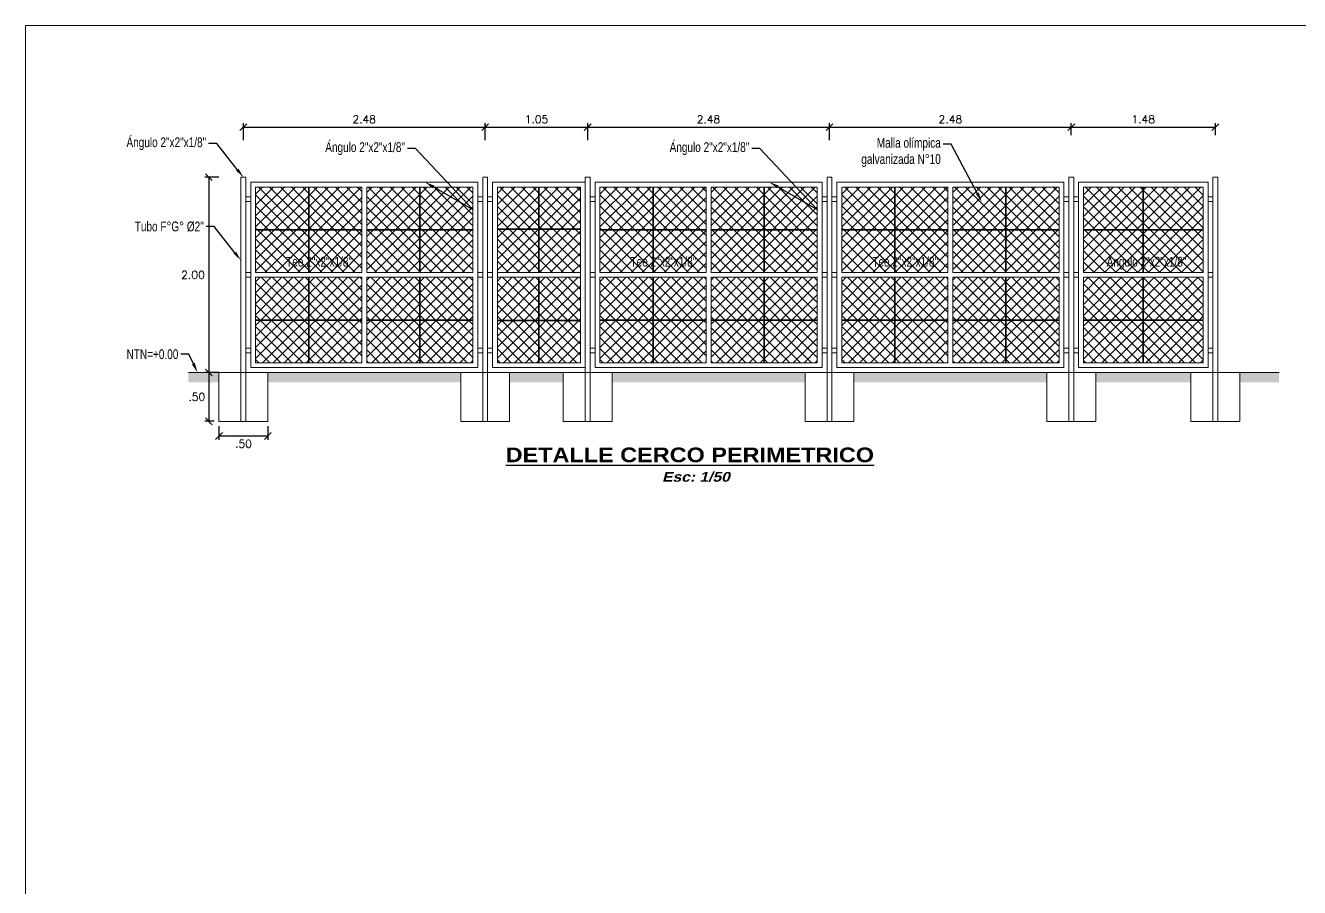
# Model space of a CAD drawing. Header units: metres. Extents: x -90 to 2507, y -28 to 972.
# Drawn here: x 2486.47 to 2499.52, y 963.09 to 971.91 of the extents above; entities that cross this region are included whole.
import ezdxf
from ezdxf import colors
from ezdxf.entities.mleader import LeaderData, LeaderLine
from ezdxf.math import Vec2, Vec3

# ---------------------------------------------------------------- set-up
doc = ezdxf.new("R2010")
doc.units = ezdxf.units.M
doc.linetypes.add('HIDDEN2', pattern=[0.1875, 0.125, -0.0625])
for name, color, linetype, lineweight in [('Acotado', 7, 'Continuous', 13), ('Auxiliares', 51, 'Continuous', 5), ('Cerco Malla', 252, 'Continuous', 15), ('Cotas', 9, 'Continuous', 13), ('MALLA', 253, 'Continuous', 15), ('Muros', 7, 'Continuous', 18), ('Sombreados', 252, 'Continuous', 5), ('Terreno', 34, 'Continuous', 13), ('Textos-Notas', 7, 'Continuous', 18), ('Textos-Titulos', 240, 'Continuous', 25)]:
    doc.layers.add(name, color=color, linetype=linetype, lineweight=lineweight)
doc.styles.add('01COTAS', font='romans.shx')
doc.styles.add('Cota 75', font='arial.ttf')
doc.styles.get("Standard").update_dxf_attribs({"font": 'arial.ttf'})
doc.dimstyles.new('DIM-50', dxfattribs={"dimscale": 0.02, "dimtxt": 4, "dimasz": 3.5, "dimexe": 2, "dimexo": 2.5, "dimgap": 2, "dimtad": 2, "dimtih": 1, "dimtoh": 1, "dimzin": 4, "dimdsep": 46, "dimtxsty": '01COTAS', "dimblk": 'OBLIQUE', "dimcen": 25, "dimclrd": 251, "dimclre": 20, "dimclrt": 7, "dimazin": 0, "dimtfac": 1, "dimtmove": 2, "dimatfit": 3, "dimfxl": 1, "dimtolj": 1, "dimtzin": 0, "dimarcsym": 0})
pattern_1 = [(45, (2536.026696, 984.046484), (-0.0561266, 0.0561266), []), (135, (2536.026696, 984.046484), (-0.0561266, -0.0561266), [])]

# ---------------------------------------------------------------- blocks, each defined once
blk = doc.blocks.new('_Oblique')
at = {"color": 0, "linetype": 'ByBlock', "lineweight": -2}
blk.add_line((-0.5, -0.5), (0.5, 0.5), dxfattribs=at)
blk = doc.blocks.new('*D109')
at = {"layer": 'Cotas', "color": 20, "lineweight": -2, "transparency": 16777216}
for p, q in [((2488.454, 970.36), (2488.31, 970.36)), ((2488.454, 968.361), (2488.31, 968.361))]:
    blk.add_line(p, q, dxfattribs=at)
at = {"layer": 'Cotas', "color": 251, "lineweight": -2, "transparency": 16777216}
blk.add_line((2488.35, 970.36), (2488.35, 968.361), dxfattribs=at)
at = {"layer": 'Defpoints', "color": 0, "transparency": 16777216}
for p in [(2488.504, 970.36), (2488.35, 968.361), (2488.504, 968.361)]:
    blk.add_point(p, dxfattribs=at)
at = {"layer": 'Cotas', "color": 251, "lineweight": -2, "transparency": 16777216, "xscale": 0.07, "yscale": 0.07, "zscale": 0.07}
for p, rotation in [((2488.35, 970.36), 90), ((2488.35, 968.361), 270)]:
    blk.add_blockref('_Oblique', p, dxfattribs=dict(at, rotation=rotation))
at = {"layer": 'Cotas', "color": 7, "transparency": 16777216, "insert": (2488.188, 969.36), "char_height": 0.08, "attachment_point": 5, "style": '01COTAS'}
blk.add_mtext('\\A1;2.00', dxfattribs=at)
blk = doc.blocks.new('*D125')
at = {"layer": 'Cotas', "color": 20, "lineweight": -2, "transparency": 16777216}
for p, q in [((2488.404, 968.361), (2488.31, 968.361)), ((2488.404, 967.861), (2488.31, 967.861))]:
    blk.add_line(p, q, dxfattribs=at)
at = {"layer": 'Cotas', "color": 251, "lineweight": -2, "transparency": 16777216}
blk.add_line((2488.35, 968.361), (2488.35, 967.861), dxfattribs=at)
at = {"layer": 'Defpoints', "color": 0, "transparency": 16777216}
for p in [(2488.454, 968.361), (2488.35, 967.861), (2488.454, 967.861)]:
    blk.add_point(p, dxfattribs=at)
at = {"layer": 'Cotas', "color": 251, "lineweight": -2, "transparency": 16777216, "xscale": 0.07, "yscale": 0.07, "zscale": 0.07}
for p, rotation in [((2488.35, 968.361), 90), ((2488.35, 967.861), 270)]:
    blk.add_blockref('_Oblique', p, dxfattribs=dict(at, rotation=rotation))
at = {"layer": 'Cotas', "color": 7, "transparency": 16777216, "insert": (2488.228, 968.111), "char_height": 0.08, "attachment_point": 5, "style": '01COTAS'}
blk.add_mtext('\\A1;.50', dxfattribs=at)
blk = doc.blocks.new('*D126')
at = {"layer": 'Cotas', "color": 20, "lineweight": -2, "transparency": 16777216}
for p, q in [((2488.454, 967.811), (2488.454, 967.671)), ((2488.954, 967.811), (2488.954, 967.671))]:
    blk.add_line(p, q, dxfattribs=at)
at = {"layer": 'Cotas', "color": 251, "lineweight": -2, "transparency": 16777216}
blk.add_line((2488.454, 967.711), (2488.954, 967.711), dxfattribs=at)
at = {"layer": 'Defpoints', "color": 0, "transparency": 16777216}
for p in [(2488.454, 967.861), (2488.954, 967.861), (2488.954, 967.711)]:
    blk.add_point(p, dxfattribs=at)
at = {"layer": 'Cotas', "color": 251, "lineweight": -2, "transparency": 16777216, "xscale": 0.07, "yscale": 0.07, "zscale": 0.07, "rotation": 180}
blk.add_blockref('_Oblique', (2488.454, 967.711), dxfattribs=at)
at = {"layer": 'Cotas', "color": 251, "lineweight": -2, "transparency": 16777216, "xscale": 0.07, "yscale": 0.07, "zscale": 0.07}
blk.add_blockref('_Oblique', (2488.954, 967.711), dxfattribs=at)
at = {"layer": 'Cotas', "color": 7, "transparency": 16777216, "insert": (2488.704, 967.631), "char_height": 0.08, "attachment_point": 5, "style": '01COTAS'}
blk.add_mtext('\\A1;.50', dxfattribs=at)
blk = doc.blocks.new('*D110')
at = {"layer": 'Cotas', "color": 20, "lineweight": -2, "transparency": 16777216}
for p, q in [((2488.704, 970.74), (2488.704, 970.913)), ((2491.179, 970.74), (2491.179, 970.913))]:
    blk.add_line(p, q, dxfattribs=at)
at = {"layer": 'Cotas', "color": 251, "lineweight": -2, "transparency": 16777216}
blk.add_line((2488.704, 970.873), (2491.179, 970.873), dxfattribs=at)
at = {"layer": 'Defpoints', "color": 0, "transparency": 16777216}
for p in [(2491.179, 970.873), (2488.704, 970.69), (2491.179, 970.69)]:
    blk.add_point(p, dxfattribs=at)
at = {"layer": 'Cotas', "color": 251, "lineweight": -2, "transparency": 16777216, "xscale": 0.07, "yscale": 0.07, "zscale": 0.07, "rotation": 180}
blk.add_blockref('_Oblique', (2488.704, 970.873), dxfattribs=at)
at = {"layer": 'Cotas', "color": 251, "lineweight": -2, "transparency": 16777216, "xscale": 0.07, "yscale": 0.07, "zscale": 0.07}
blk.add_blockref('_Oblique', (2491.179, 970.873), dxfattribs=at)
at = {"layer": 'Cotas', "color": 7, "transparency": 16777216, "insert": (2489.941, 970.953), "char_height": 0.08, "attachment_point": 5, "style": '01COTAS'}
blk.add_mtext('\\A1;2.48', dxfattribs=at)
blk = doc.blocks.new('*D111')
at = {"layer": 'Cotas', "color": 20, "lineweight": -2, "transparency": 16777216}
for p, q in [((2491.179, 970.74), (2491.179, 970.913)), ((2492.229, 970.74), (2492.229, 970.913))]:
    blk.add_line(p, q, dxfattribs=at)
at = {"layer": 'Cotas', "color": 251, "lineweight": -2, "transparency": 16777216}
blk.add_line((2491.179, 970.873), (2492.229, 970.873), dxfattribs=at)
at = {"layer": 'Defpoints', "color": 0, "transparency": 16777216}
for p in [(2492.229, 970.873), (2491.179, 970.69), (2492.229, 970.69)]:
    blk.add_point(p, dxfattribs=at)
at = {"layer": 'Cotas', "color": 251, "lineweight": -2, "transparency": 16777216, "xscale": 0.07, "yscale": 0.07, "zscale": 0.07, "rotation": 180}
blk.add_blockref('_Oblique', (2491.179, 970.873), dxfattribs=at)
at = {"layer": 'Cotas', "color": 251, "lineweight": -2, "transparency": 16777216, "xscale": 0.07, "yscale": 0.07, "zscale": 0.07}
blk.add_blockref('_Oblique', (2492.229, 970.873), dxfattribs=at)
at = {"layer": 'Cotas', "color": 7, "transparency": 16777216, "insert": (2491.704, 970.953), "char_height": 0.08, "attachment_point": 5, "style": '01COTAS'}
blk.add_mtext('\\A1;1.05', dxfattribs=at)
blk = doc.blocks.new('*D112')
at = {"layer": 'Cotas', "color": 20, "lineweight": -2, "transparency": 16777216}
for p, q in [((2492.229, 970.74), (2492.229, 970.913)), ((2494.704, 970.74), (2494.704, 970.913))]:
    blk.add_line(p, q, dxfattribs=at)
at = {"layer": 'Cotas', "color": 251, "lineweight": -2, "transparency": 16777216}
blk.add_line((2492.229, 970.873), (2494.704, 970.873), dxfattribs=at)
at = {"layer": 'Defpoints', "color": 0, "transparency": 16777216}
for p in [(2494.704, 970.873), (2492.229, 970.69), (2494.704, 970.69)]:
    blk.add_point(p, dxfattribs=at)
at = {"layer": 'Cotas', "color": 251, "lineweight": -2, "transparency": 16777216, "xscale": 0.07, "yscale": 0.07, "zscale": 0.07, "rotation": 180}
blk.add_blockref('_Oblique', (2492.229, 970.873), dxfattribs=at)
at = {"layer": 'Cotas', "color": 251, "lineweight": -2, "transparency": 16777216, "xscale": 0.07, "yscale": 0.07, "zscale": 0.07}
blk.add_blockref('_Oblique', (2494.704, 970.873), dxfattribs=at)
at = {"layer": 'Cotas', "color": 7, "transparency": 16777216, "insert": (2493.466, 970.953), "char_height": 0.08, "attachment_point": 5, "style": '01COTAS'}
blk.add_mtext('\\A1;2.48', dxfattribs=at)
blk = doc.blocks.new('*D113')
at = {"layer": 'Cotas', "color": 20, "lineweight": -2, "transparency": 16777216}
for p, q in [((2494.704, 970.79), (2494.704, 970.913)), ((2497.179, 970.79), (2497.179, 970.913))]:
    blk.add_line(p, q, dxfattribs=at)
at = {"layer": 'Cotas', "color": 251, "lineweight": -2, "transparency": 16777216}
blk.add_line((2494.704, 970.873), (2497.179, 970.873), dxfattribs=at)
at = {"layer": 'Defpoints', "color": 0, "transparency": 16777216}
for p in [(2497.179, 970.873), (2494.704, 970.74), (2497.179, 970.74)]:
    blk.add_point(p, dxfattribs=at)
at = {"layer": 'Cotas', "color": 251, "lineweight": -2, "transparency": 16777216, "xscale": 0.07, "yscale": 0.07, "zscale": 0.07, "rotation": 180}
blk.add_blockref('_Oblique', (2494.704, 970.873), dxfattribs=at)
at = {"layer": 'Cotas', "color": 251, "lineweight": -2, "transparency": 16777216, "xscale": 0.07, "yscale": 0.07, "zscale": 0.07}
blk.add_blockref('_Oblique', (2497.179, 970.873), dxfattribs=at)
at = {"layer": 'Cotas', "color": 7, "transparency": 16777216, "insert": (2495.941, 970.953), "char_height": 0.08, "attachment_point": 5, "style": '01COTAS'}
blk.add_mtext('\\A1;2.48', dxfattribs=at)
blk = doc.blocks.new('*D114')
at = {"layer": 'Cotas', "color": 20, "lineweight": -2, "transparency": 16777216}
for p, q in [((2497.179, 970.79), (2497.179, 970.913)), ((2498.654, 970.79), (2498.654, 970.913))]:
    blk.add_line(p, q, dxfattribs=at)
at = {"layer": 'Cotas', "color": 251, "lineweight": -2, "transparency": 16777216}
blk.add_line((2497.179, 970.873), (2498.654, 970.873), dxfattribs=at)
at = {"layer": 'Defpoints', "color": 0, "transparency": 16777216}
for p in [(2498.654, 970.873), (2497.179, 970.74), (2498.654, 970.74)]:
    blk.add_point(p, dxfattribs=at)
at = {"layer": 'Cotas', "color": 251, "lineweight": -2, "transparency": 16777216, "xscale": 0.07, "yscale": 0.07, "zscale": 0.07, "rotation": 180}
blk.add_blockref('_Oblique', (2497.179, 970.873), dxfattribs=at)
at = {"layer": 'Cotas', "color": 251, "lineweight": -2, "transparency": 16777216, "xscale": 0.07, "yscale": 0.07, "zscale": 0.07}
blk.add_blockref('_Oblique', (2498.654, 970.873), dxfattribs=at)
at = {"layer": 'Cotas', "color": 7, "transparency": 16777216, "insert": (2497.916, 970.953), "char_height": 0.08, "attachment_point": 5, "style": '01COTAS'}
blk.add_mtext('\\A1;1.48', dxfattribs=at)

msp = doc.modelspace()

# ---------------------------------------------------------------- hatches: boundary and pattern name
at = {"layer": 'Sombreados'}
h = msp.add_hatch(dxfattribs=at)
h.set_pattern_fill('ANSI37', color=256, scale=0.025)
h.set_pattern_definition(pattern_1)
h.paths.add_polyline_path([(2488.8286, 969.3853), (2489.9161, 969.3853), (2489.9161, 970.2598), (2488.8286, 970.2598)])
h.paths.add_polyline_path([(2488.8286, 969.3353), (2488.8286, 968.4608), (2489.9161, 968.4608), (2489.9161, 969.3353)])
h.paths.add_polyline_path([(2489.9661, 968.4608), (2491.0536, 968.4608), (2491.0536, 969.3353), (2489.9661, 969.3353)])
h.paths.add_polyline_path([(2489.9661, 970.2598), (2489.9661, 969.3853), (2491.0536, 969.3853), (2491.0536, 970.2598)])
h = msp.add_hatch(dxfattribs=at)
h.set_pattern_fill('ANSI37', color=256, scale=0.025)
h.set_pattern_definition(pattern_1)
h.paths.add_polyline_path([(2491.3036, 969.3853), (2491.7286, 969.3853), (2491.7286, 970.2598), (2491.3036, 970.2598)])
h.paths.add_polyline_path([(2491.7286, 969.3853), (2492.1536, 969.3853), (2492.1536, 970.2598), (2491.7286, 970.2598)])
h.paths.add_polyline_path([(2492.1536, 969.3353), (2491.7286, 969.3353), (2491.7286, 968.4608), (2492.1536, 968.4608)])
h.paths.add_polyline_path([(2491.7286, 969.3353), (2491.3036, 969.3353), (2491.3036, 968.4608), (2491.7286, 968.4608)])
h = msp.add_hatch(dxfattribs=at)
h.set_pattern_fill('ANSI37', color=256, scale=0.025)
h.set_pattern_definition([(45, (2539.551696, 984.046484), (-0.0561266, 0.0561266), []), (135, (2539.551696, 984.046484), (-0.0561266, -0.0561266), [])])
h.paths.add_polyline_path([(2492.3536, 969.3853), (2493.4411, 969.3853), (2493.4411, 970.2598), (2492.3536, 970.2598)])
h.paths.add_polyline_path([(2492.3536, 969.3353), (2492.3536, 968.4608), (2493.4411, 968.4608), (2493.4411, 969.3353)])
h.paths.add_polyline_path([(2493.4911, 968.4608), (2494.5786, 968.4608), (2494.5786, 969.3353), (2493.4911, 969.3353)])
h.paths.add_polyline_path([(2493.4911, 970.2598), (2493.4911, 969.3853), (2494.5786, 969.3853), (2494.5786, 970.2598)])
h = msp.add_hatch(dxfattribs=at)
h.set_pattern_fill('ANSI37', color=256, scale=0.025)
h.set_pattern_definition([(45, (2542.026696, 984.046484), (-0.0561266, 0.0561266), []), (135, (2542.026696, 984.046484), (-0.0561266, -0.0561266), [])])
h.paths.add_polyline_path([(2494.8286, 969.3853), (2495.9161, 969.3853), (2495.9161, 970.2598), (2494.8286, 970.2598)])
h.paths.add_polyline_path([(2494.8286, 969.3353), (2494.8286, 968.4608), (2495.9161, 968.4608), (2495.9161, 969.3353)])
h.paths.add_polyline_path([(2495.9661, 968.4608), (2497.0536, 968.4608), (2497.0536, 969.3353), (2495.9661, 969.3353)])
h.paths.add_polyline_path([(2495.9661, 970.2598), (2495.9661, 969.3853), (2497.0536, 969.3853), (2497.0536, 970.2598)])
h = msp.add_hatch(dxfattribs=at)
h.set_pattern_fill('ANSI37', color=256, scale=0.025)
h.set_pattern_definition([(45, (65.555835, -5.643074), (-0.0561266008, 0.0561266008), []), (135, (65.555835, -5.643074), (-0.0561266008, -0.0561266008), [])])
h.paths.add_polyline_path([(2497.3036, 970.2598), (2497.3036, 969.3853), (2498.5286, 969.3853), (2498.5286, 970.2598)])
h.paths.add_polyline_path([(2497.3036, 969.3353), (2497.3036, 968.4608), (2498.5286, 968.4608), (2498.5286, 969.3353)])
at = {"layer": 'Terreno'}
h = msp.add_hatch(dxfattribs=at)
h.set_pattern_fill('AR-HBONE', color=256, scale=0.0005)
h.set_pattern_definition([(45, (2502.53842, 968.26082), (0, 0.07184205), [0.1524, -0.0508]), (135, (2502.57434, 968.29674), (0, 0.07184205), [0.1524, -0.0508])])
h.paths.add_polyline_path([(2488.4536, 968.2608), (2488.4536, 968.3608), (2488.1408, 968.3608), (2488.1408, 968.2608)])
h.paths.add_polyline_path([(2498.9036, 968.3608), (2498.9036, 968.2608), (2499.3036, 968.2608), (2499.3036, 968.3608)])
h.paths.add_polyline_path([(2492.4786, 968.3608), (2492.4786, 968.2608), (2494.9536, 968.2608), (2494.9536, 968.3608)])
h.paths.add_polyline_path([(2497.4286, 968.3608), (2497.4286, 968.2608), (2498.4036, 968.2608), (2498.4036, 968.3608)])
h.paths.add_polyline_path([(2496.9286, 968.2608), (2496.9286, 968.3608), (2494.4536, 968.3608), (2494.4536, 968.2608)])
h.paths.add_polyline_path([(2491.4286, 968.3608), (2491.4286, 968.2608), (2491.9786, 968.2608), (2491.9786, 968.3608)])
h.paths.add_polyline_path([(2490.9286, 968.2608), (2490.9286, 968.3608), (2488.9536, 968.3608), (2488.9536, 968.2608)])

# ---------------------------------------------------------------- linework, layer by layer
at = {"layer": 'Acotado', "color": 1}
msp.add_lwpolyline([(2486.4732, 971.9134), (2507.4593, 971.9134), (2507.4593, 953.3909), (2486.4732, 953.3909)], close=True, dxfattribs=at)
at = {"layer": 'Auxiliares', "color": 252, "linetype": 'HIDDEN2', "ltscale": 15}
for points in [[(2488.4536, 968.3608), (2488.4536, 967.8608), (2488.9536, 967.8608), (2488.9536, 968.3608)], [(2490.9286, 968.3608), (2490.9286, 967.8608), (2491.4286, 967.8608), (2491.4286, 968.3608)], [(2491.9786, 968.3608), (2491.9786, 967.8608), (2492.4786, 967.8608), (2492.4786, 968.3608)], [(2491.9786, 968.3608), (2491.9786, 967.8608), (2492.4786, 967.8608), (2492.4786, 968.3608)], [(2494.4536, 968.3608), (2494.4536, 967.8608), (2494.9536, 967.8608), (2494.9536, 968.3608)], [(2494.4536, 968.3608), (2494.4536, 967.8608), (2494.9536, 967.8608), (2494.9536, 968.3608)], [(2496.9286, 968.3608), (2496.9286, 967.8608), (2497.4286, 967.8608), (2497.4286, 968.3608)], [(2496.9286, 968.3608), (2496.9286, 967.8608), (2497.4286, 967.8608), (2497.4286, 968.3608)], [(2498.4036, 968.3608), (2498.4036, 967.8608), (2498.9036, 967.8608), (2498.9036, 968.3608)]]:
    msp.add_lwpolyline(points, dxfattribs=at)
at = {"layer": 'Cerco Malla', "color": 85, "true_color": 0x58ba48}
for p, q in [((2489.9161, 970.2598), (2489.9161, 969.3853)), ((2489.9661, 970.2598), (2489.9661, 969.3853)), ((2491.2536, 968.4108), (2491.2536, 970.3098)), ((2492.2036, 970.3098), (2491.2536, 970.3098)), ((2492.2036, 968.4108), (2492.2036, 970.3098)), ((2493.4411, 970.2598), (2493.4411, 969.3853)), ((2493.4911, 970.2598), (2493.4911, 969.3853)), ((2495.9161, 970.2598), (2495.9161, 969.3853)), ((2495.9661, 970.2598), (2495.9661, 969.3853)), ((2488.7286, 970.1598), (2488.7786, 970.1598)), ((2488.7286, 970.1098), (2488.7786, 970.1098)), ((2491.1536, 970.1598), (2491.1036, 970.1598)), ((2491.1536, 970.1098), (2491.1036, 970.1098)), ((2491.1536, 970.1598), (2491.1528, 970.1598)), ((2491.1536, 970.1098), (2491.1528, 970.1098)), ((2491.2536, 970.1598), (2491.2036, 970.1598)), ((2491.2536, 970.1098), (2491.2036, 970.1098)), ((2491.2536, 970.1098), (2491.2536, 970.1598)), ((2492.2536, 970.1598), (2492.3036, 970.1598)), ((2492.2536, 970.1098), (2492.3036, 970.1098)), ((2494.6786, 970.1598), (2494.6286, 970.1598)), ((2494.6786, 970.1098), (2494.6286, 970.1098)), ((2494.7286, 970.1598), (2494.7786, 970.1598)), ((2494.7286, 970.1098), (2494.7786, 970.1098)), ((2497.1536, 970.1598), (2497.1036, 970.1598)), ((2497.1536, 970.1098), (2497.1036, 970.1098)), ((2497.2036, 970.1598), (2497.2536, 970.1598)), ((2497.2036, 970.1098), (2497.2536, 970.1098)), ((2498.6286, 970.1598), (2498.5786, 970.1598)), ((2498.6286, 970.1098), (2498.5786, 970.1098)), ((2488.7786, 969.3853), (2488.7286, 969.3853)), ((2488.7786, 969.3353), (2488.7286, 969.3353)), ((2489.9161, 969.3853), (2488.8286, 969.3853)), ((2489.9161, 969.3353), (2488.8286, 969.3353)), ((2489.9161, 969.3353), (2489.9161, 968.4608)), ((2491.0536, 969.3853), (2489.9661, 969.3853)), ((2489.9661, 969.3353), (2489.9661, 968.4608)), ((2491.0536, 969.3353), (2489.9661, 969.3353)), ((2491.1036, 969.3853), (2491.1536, 969.3853)), ((2491.1036, 969.3353), (2491.1536, 969.3353)), ((2491.1536, 969.3853), (2491.1528, 969.3853)), ((2491.1536, 969.3353), (2491.1528, 969.3353)), ((2491.2536, 969.3853), (2491.2036, 969.3853)), ((2491.2536, 969.3353), (2491.2036, 969.3353)), ((2491.2536, 969.3353), (2491.2536, 969.3853)), ((2491.3036, 969.3853), (2492.1536, 969.3853)), ((2491.3036, 969.3353), (2492.1536, 969.3353)), ((2492.3036, 969.3853), (2492.2536, 969.3853)), ((2492.3036, 969.3353), (2492.2536, 969.3353)), ((2493.4411, 969.3853), (2492.3536, 969.3853)), ((2493.4411, 969.3353), (2492.3536, 969.3353)), ((2493.4411, 969.3353), (2493.4411, 968.4608)), ((2494.5786, 969.3853), (2493.4911, 969.3853)), ((2493.4911, 969.3353), (2493.4911, 968.4608)), ((2494.5786, 969.3353), (2493.4911, 969.3353)), ((2494.6286, 969.3853), (2494.6786, 969.3853)), ((2494.6286, 969.3353), (2494.6786, 969.3353)), ((2494.7786, 969.3853), (2494.7286, 969.3853)), ((2494.7786, 969.3353), (2494.7286, 969.3353)), ((2495.9161, 969.3853), (2494.8286, 969.3853)), ((2495.9161, 969.3353), (2494.8286, 969.3353)), ((2495.9161, 969.3353), (2495.9161, 968.4608)), ((2497.0536, 969.3853), (2495.9661, 969.3853)), ((2495.9661, 969.3353), (2495.9661, 968.4608)), ((2497.0536, 969.3353), (2495.9661, 969.3353)), ((2497.1036, 969.3853), (2497.1536, 969.3853)), ((2497.1036, 969.3353), (2497.1536, 969.3353)), ((2497.2536, 969.3853), (2497.2036, 969.3853)), ((2497.2536, 969.3353), (2497.2036, 969.3353)), ((2498.5286, 969.3853), (2497.3036, 969.3853)), ((2498.5286, 969.3353), (2497.3036, 969.3353)), ((2498.5786, 969.3853), (2498.6286, 969.3853)), ((2498.5786, 969.3353), (2498.6286, 969.3353)), ((2488.7286, 968.6108), (2488.7786, 968.6108)), ((2488.7286, 968.5608), (2488.7786, 968.5608)), ((2491.1536, 968.6108), (2491.1036, 968.6108)), ((2491.1536, 968.5608), (2491.1036, 968.5608)), ((2491.1536, 968.6108), (2491.1528, 968.6108)), ((2491.1536, 968.5608), (2491.1528, 968.5608)), ((2491.2536, 968.6108), (2491.2036, 968.6108)), ((2491.2536, 968.5608), (2491.2036, 968.5608)), ((2491.2536, 968.5608), (2491.2536, 968.6108)), ((2492.2536, 968.6108), (2492.3036, 968.6108)), ((2492.2536, 968.5608), (2492.3036, 968.5608)), ((2494.6786, 968.6108), (2494.6286, 968.6108)), ((2494.6786, 968.5608), (2494.6286, 968.5608)), ((2494.7286, 968.6108), (2494.7786, 968.6108)), ((2494.7286, 968.5608), (2494.7786, 968.5608)), ((2497.1536, 968.6108), (2497.1036, 968.6108)), ((2497.1536, 968.5608), (2497.1036, 968.5608)), ((2497.2036, 968.6108), (2497.2536, 968.6108)), ((2497.2036, 968.5608), (2497.2536, 968.5608)), ((2498.6286, 968.6108), (2498.5786, 968.6108)), ((2498.6286, 968.5608), (2498.5786, 968.5608)), ((2492.2036, 968.4108), (2491.2536, 968.4108))]:
    msp.add_line(p, q, dxfattribs=at)
at = {"layer": 'Cerco Malla', "color": 5, "lineweight": 18}
for points in [[(2488.7286, 970.3598), (2488.6786, 970.3598), (2488.6786, 968.3608), (2488.7286, 968.3608)], [(2491.2036, 970.3598), (2491.1536, 970.3598), (2491.1536, 968.3608), (2491.2036, 968.3608)], [(2492.2536, 970.3598), (2492.2036, 970.3598), (2492.2036, 968.3608), (2492.2536, 968.3608)], [(2494.7286, 970.3598), (2494.6786, 970.3598), (2494.6786, 968.3608), (2494.7286, 968.3608)], [(2497.2036, 970.3598), (2497.1536, 970.3598), (2497.1536, 968.3608), (2497.2036, 968.3608)], [(2498.6786, 970.3598), (2498.6286, 970.3598), (2498.6286, 968.3608), (2498.6786, 968.3608)]]:
    msp.add_lwpolyline(points, close=True, dxfattribs=at)
at = {"layer": 'Cerco Malla', "color": 85, "true_color": 0x58ba48}
for points in [[(2488.7786, 970.3098), (2491.1036, 970.3098), (2491.1036, 968.4108), (2488.7786, 968.4108)], [(2491.3036, 970.2598), (2492.1536, 970.2598), (2492.1536, 968.4608), (2491.3036, 968.4608)], [(2492.3036, 970.3098), (2494.6286, 970.3098), (2494.6286, 968.4108), (2492.3036, 968.4108)], [(2494.7786, 970.3098), (2497.1036, 970.3098), (2497.1036, 968.4108), (2494.7786, 968.4108)], [(2497.2536, 970.3098), (2498.5786, 970.3098), (2498.5786, 968.4108), (2497.2536, 968.4108)]]:
    msp.add_lwpolyline(points, close=True, dxfattribs=at)
for points in [[(2488.8286, 969.3853), (2488.8286, 970.2598), (2489.9161, 970.2598)], [(2489.9661, 970.2598), (2491.0536, 970.2598), (2491.0536, 969.3853)], [(2492.3536, 969.3853), (2492.3536, 970.2598), (2493.4411, 970.2598)], [(2493.4911, 970.2598), (2494.5786, 970.2598), (2494.5786, 969.3853)], [(2494.8286, 969.3853), (2494.8286, 970.2598), (2495.9161, 970.2598)], [(2495.9661, 970.2598), (2497.0536, 970.2598), (2497.0536, 969.3853)], [(2497.3036, 969.3853), (2497.3036, 970.2598), (2498.5286, 970.2598)], [(2498.5286, 970.2598), (2498.5286, 970.2598), (2498.5286, 969.3853)], [(2489.9161, 968.4608), (2488.8286, 968.4608), (2488.8286, 969.3353)], [(2491.0536, 969.3353), (2491.0536, 968.4608), (2489.9661, 968.4608)], [(2493.4411, 968.4608), (2492.3536, 968.4608), (2492.3536, 969.3353)], [(2494.5786, 969.3353), (2494.5786, 968.4608), (2493.4911, 968.4608)], [(2495.9161, 968.4608), (2494.8286, 968.4608), (2494.8286, 969.3353)], [(2497.0536, 969.3353), (2497.0536, 968.4608), (2495.9661, 968.4608)], [(2498.5286, 968.4608), (2497.3036, 968.4608), (2497.3036, 969.3353)], [(2498.5286, 969.3353), (2498.5286, 968.4608), (2498.5286, 968.4608)]]:
    msp.add_lwpolyline(points, dxfattribs=at)
at = {"layer": 'MALLA', "color": 31, "lineweight": 9, "true_color": 0xfecc66}
for p, q in [((2489.3688, 970.2598), (2489.3688, 969.3853)), ((2489.3758, 970.2598), (2489.3758, 969.3853)), ((2490.5063, 970.2598), (2490.5063, 969.3853)), ((2490.5133, 970.2598), (2490.5133, 969.3853)), ((2491.7251, 969.3853), (2491.7251, 970.2598)), ((2491.7321, 969.3853), (2491.7321, 970.2598)), ((2492.8938, 970.2598), (2492.8938, 969.3853)), ((2492.9008, 970.2598), (2492.9008, 969.3853)), ((2494.0313, 970.2598), (2494.0313, 969.3853)), ((2494.0383, 970.2598), (2494.0383, 969.3853)), ((2495.3688, 970.2598), (2495.3688, 969.3853)), ((2495.3758, 970.2598), (2495.3758, 969.3853)), ((2496.5063, 970.2598), (2496.5063, 969.3853)), ((2496.5133, 970.2598), (2496.5133, 969.3853)), ((2497.9126, 970.2598), (2497.9126, 969.3853)), ((2497.9196, 970.2598), (2497.9196, 969.3853)), ((2488.8286, 969.8261), (2489.9161, 969.8261)), ((2488.8286, 969.8191), (2489.9161, 969.8191)), ((2489.9661, 969.8261), (2491.0536, 969.8261)), ((2489.9661, 969.8191), (2491.0536, 969.8191)), ((2491.3036, 969.8323), (2492.1536, 969.8323)), ((2491.3036, 969.8253), (2492.1536, 969.8253)), ((2492.3536, 969.8261), (2493.4411, 969.8261)), ((2492.3536, 969.8191), (2493.4411, 969.8191)), ((2493.4911, 969.8261), (2494.5786, 969.8261)), ((2493.4911, 969.8191), (2494.5786, 969.8191)), ((2494.8286, 969.8261), (2495.9161, 969.8261)), ((2494.8286, 969.8191), (2495.9161, 969.8191)), ((2495.9661, 969.8261), (2497.0536, 969.8261)), ((2495.9661, 969.8191), (2497.0536, 969.8191)), ((2497.3036, 969.8261), (2498.5286, 969.8261)), ((2497.3036, 969.8191), (2498.5286, 969.8191)), ((2489.3688, 969.3353), (2489.3688, 968.4608)), ((2489.3758, 969.3353), (2489.3758, 968.4608)), ((2490.5063, 969.3353), (2490.5063, 968.4608)), ((2490.5133, 969.3353), (2490.5133, 968.4608)), ((2491.7251, 968.4608), (2491.7251, 969.3353)), ((2491.7321, 968.4608), (2491.7321, 969.3353)), ((2492.8938, 969.3353), (2492.8938, 968.4608)), ((2492.9008, 969.3353), (2492.9008, 968.4608)), ((2494.0313, 969.3353), (2494.0313, 968.4608)), ((2494.0383, 969.3353), (2494.0383, 968.4608)), ((2495.3688, 969.3353), (2495.3688, 968.4608)), ((2495.3758, 969.3353), (2495.3758, 968.4608)), ((2496.5063, 969.3353), (2496.5063, 968.4608)), ((2496.5133, 969.3353), (2496.5133, 968.4608)), ((2497.9126, 969.3353), (2497.9126, 968.4608)), ((2497.9196, 969.3353), (2497.9196, 968.4608)), ((2488.8286, 968.9016), (2489.9161, 968.9016)), ((2488.8286, 968.8946), (2489.9161, 968.8946)), ((2489.9661, 968.9016), (2491.0536, 968.9016)), ((2489.9661, 968.8946), (2491.0536, 968.8946)), ((2491.3036, 968.8953), (2492.1536, 968.8953)), ((2491.3036, 968.8883), (2492.1536, 968.8883)), ((2492.3536, 968.9016), (2493.4411, 968.9016)), ((2492.3536, 968.8946), (2493.4411, 968.8946)), ((2493.4911, 968.9016), (2494.5786, 968.9016)), ((2493.4911, 968.8946), (2494.5786, 968.8946)), ((2494.8286, 968.9016), (2495.9161, 968.9016)), ((2494.8286, 968.8946), (2495.9161, 968.8946)), ((2495.9661, 968.9016), (2497.0536, 968.9016)), ((2495.9661, 968.8946), (2497.0536, 968.8946)), ((2497.3036, 968.9016), (2498.5286, 968.9016)), ((2497.3036, 968.8946), (2498.5286, 968.8946))]:
    msp.add_line(p, q, dxfattribs=at)
at = {"layer": 'Muros', "linetype": 'HIDDEN2', "lineweight": 18, "ltscale": 15}
for p, q in [((2488.6786, 968.3608), (2488.6786, 967.8608)), ((2488.7286, 967.8608), (2488.7286, 968.3608)), ((2491.1536, 968.3608), (2491.1536, 967.8608)), ((2491.2036, 967.8608), (2491.2036, 968.3608)), ((2492.2036, 968.3608), (2492.2036, 967.8608)), ((2492.2536, 967.8608), (2492.2536, 968.3608)), ((2494.6786, 968.3608), (2494.6786, 967.8608)), ((2494.6786, 968.3608), (2494.6786, 967.8608)), ((2494.7286, 967.8608), (2494.7286, 968.3608)), ((2494.7286, 967.8608), (2494.7286, 968.3608)), ((2497.1536, 968.3608), (2497.1536, 967.8608)), ((2497.1536, 968.3608), (2497.1536, 967.8608)), ((2497.2036, 967.8608), (2497.2036, 968.3608)), ((2497.2036, 967.8608), (2497.2036, 968.3608)), ((2498.6286, 968.3608), (2498.6286, 967.8608)), ((2498.6786, 967.8608), (2498.6786, 968.3608))]:
    msp.add_line(p, q, dxfattribs=at)
at = {"layer": 'Terreno'}
msp.add_line((2499.3055, 968.3608), (2488.1408, 968.3608), dxfattribs=at)

# ---------------------------------------------------------------- texts
at = {"layer": 'Acotado', "char_height": 0.1, "width": 1.160587, "attachment_point": 1}
for s, insert in [('{\\fSwis721 LtCn BT|b0|i0|c0|p34;Ángulo 2"x2"x1/8"}', (2497.5408, 969.5445)), ('{\\fSwis721 LtCn BT|b0|i0|c0|p34;Tee 2"x2"x1/8"}', (2489.1422, 969.5445)), ('{\\fSwis721 LtCn BT|b0|i0|c0|p34;Tee 2"x2"x1/8"}', (2492.6672, 969.5445)), ('{\\fSwis721 LtCn BT|b0|i0|c0|p34;Tee 2"x2"x1/8"}', (2495.1422, 969.5445))]:
    msp.add_mtext(s, dxfattribs=dict(at, insert=insert))
at = {"layer": 'Textos-Titulos', "ltscale": 0.02, "insert": (2491.3888, 967.5927), "char_height": 0.18, "width": 3.894757, "attachment_point": 1, "style": 'Cota 75'}
msp.add_mtext('{\\fArial Black|b1|i0|c0|p34;\\H0.83333x;\\LDETALLE CERCO PERIMETRICO\\fSwis721 LtCn BT|b1|i1|c0|p34;\\H1.3333x;\\P\\pxqc;\\fArial Black|b1|i1|c0|p34;\\H0.50001x;\\lEsc: 1/50}', dxfattribs=at)

# ---------------------------------------------------------------- dimensions: what is measured, and where the dimension line sits
at = {"layer": 'Cotas'}
for base, p1, p2, picture, middle in [((2491.1785843764, 970.8726486435), (2488.7035843764, 970.6899781464), (2491.1785843764, 970.6899781464), '*D110', (2489.9410843764, 970.9526486435)), ((2492.2286, 970.8726), (2491.1786, 970.69), (2492.2286, 970.69), '*D111', (2491.7036, 970.9526)), ((2494.7035843764, 970.8726486435), (2492.2285843764, 970.6899781464), (2494.7035843764, 970.6899781464), '*D112', (2493.4660843764, 970.9526486435)), ((2497.1785843764, 970.8726486435), (2494.7035843764, 970.7399781464), (2497.1785843764, 970.7399781464), '*D113', (2495.9410843764, 970.9526486435)), ((2498.6535843764, 970.8726486435), (2497.1785843764, 970.7399781464), (2498.6535843764, 970.7399781464), '*D114', (2497.9160843764, 970.9526486435)), ((2488.9536, 967.7114), (2488.4536, 967.8608), (2488.9536, 967.8608), '*D126', (2488.7036, 967.6314))]:
    dim = msp.add_linear_dim(base=base, p1=p1, p2=p2, dimstyle='DIM-50', dxfattribs=at)
    dim.commit()
    dim.dimension.update_dxf_attribs({"geometry": picture, "text_midpoint": middle})
for base, p1, p2, picture, middle in [((2488.35, 968.3608), (2488.5036, 970.3598), (2488.5036, 968.3608), '*D109', (2488.1881, 969.3603)), ((2488.35, 967.8608), (2488.4536, 968.3608), (2488.4536, 967.8608), '*D125', (2488.2281, 968.1108))]:
    dim = msp.add_linear_dim(base=base, p1=p1, p2=p2, angle=90, dimstyle='DIM-50', dxfattribs=at)
    dim.commit()
    dim.dimension.update_dxf_attribs({"geometry": picture, "text_midpoint": middle})

# ---------------------------------------------------------------- leaders
at = {"layer": 'Textos-Notas'}
ml = msp.add_multileader_mtext('Standard', dxfattribs=at)
ml.set_content('{\\fSwis721 LtCn BT|b0|i0|c0|p34;Ángulo 2"x2"x1/8"}', color=256)
ml.set_leader_properties(color=6)
ml.build(insert=Vec2(0, 0))
ml.multileader.update_dxf_attribs({"arrow_head_size": 0.1})
ctx = ml.context
ctx.base_point, ctx.char_height, ctx.arrow_head_size, ctx.landing_gap_size, ctx.plane_origin = Vec3(2487.4447, 970.705), 0.1, 0.1, 0.025, Vec3(2487.9591, 971.2031)
ctx.text_align_type = 2
notes = []
notes.append((ctx, [(0, (1, 1, 0), (2488.4306, 970.705), (-1, 0), 0.0826, [(0, [(2488.7036, 970.3598)], 0, [])])]))
ctx.mtext.insert, ctx.mtext.width, ctx.mtext.alignment, ctx.mtext.flow_direction = Vec3(2488.323, 970.7678), 0.947162, 3, 5
ml = msp.add_multileader_mtext('Standard', dxfattribs=at)
ml.set_content('{\\fSwis721 LtCn BT|b0|i0|c0|p34;Ángulo 2"x2"x1/8"}', color=256)
ml.set_leader_properties(color=6)
ml.build(insert=Vec2(0, 0))
ml.multileader.update_dxf_attribs({"arrow_head_size": 0.1})
ctx = ml.context
ctx.base_point, ctx.char_height, ctx.arrow_head_size, ctx.landing_gap_size, ctx.plane_origin = Vec3(2489.4797, 970.655), 0.1, 0.1, 0.025, Vec3(2489.9942, 971.1531)
ctx.text_align_type = 2
notes.append((ctx, [(0, (1, 1, 0), (2490.4656, 970.655), (-1, 0), 0.0826, [(1, [(2490.5642, 970.3098), (2491.0536, 970.029)], 0, [])])]))
ctx.mtext.insert, ctx.mtext.width, ctx.mtext.alignment, ctx.mtext.flow_direction = Vec3(2490.358, 970.7178), 0.947162, 3, 5
ml = msp.add_multileader_mtext('Standard', dxfattribs=at)
ml.set_content('{\\fSwis721 LtCn BT|b0|i0|c0|p34;Ángulo 2"x2"x1/8"}', color=256)
ml.set_leader_properties(color=6)
ml.build(insert=Vec2(0, 0))
ml.multileader.update_dxf_attribs({"arrow_head_size": 0.1})
ctx = ml.context
ctx.base_point, ctx.char_height, ctx.arrow_head_size, ctx.landing_gap_size, ctx.plane_origin = Vec3(2493.0047, 970.655), 0.1, 0.1, 0.025, Vec3(2493.5192, 971.1531)
ctx.text_align_type = 2
notes.append((ctx, [(0, (1, 1, 0), (2493.9906, 970.655), (-1, 0), 0.0826, [(1, [(2494.0892, 970.3098), (2494.5786, 970.029)], 0, [])])]))
ctx.mtext.insert, ctx.mtext.width, ctx.mtext.alignment, ctx.mtext.flow_direction = Vec3(2493.883, 970.7178), 0.947162, 3, 5
ml = msp.add_multileader_mtext('Standard', dxfattribs=at)
ml.set_content('{\\fSwis721 LtCn BT|b0|i0|c0|p34;Malla olímpica galvanizada N°10}', color=256)
ml.set_leader_properties(color=6)
ml.build(insert=Vec2(0, 0))
ml.multileader.update_dxf_attribs({"arrow_head_size": 0.1})
ctx = ml.context
ctx.base_point, ctx.char_height, ctx.arrow_head_size, ctx.landing_gap_size, ctx.plane_origin = Vec3(2495.0046, 970.6997), 0.1, 0.1, 0.025, Vec3(2495.518, 970.9513)
ctx.text_align_type = 2
notes.append((ctx, [(0, (1, 1, 0), (2495.9507, 970.6997), (-1, 0), 0.0826, [(0, [(2496.2624, 970.108)], 0, [])])]))
ctx.mtext.insert, ctx.mtext.width, ctx.mtext.alignment, ctx.mtext.flow_direction = Vec3(2495.843, 970.7624), 0.947162, 3, 5
ml = msp.add_multileader_mtext('Standard', dxfattribs=at)
ml.set_content('{\\fSwis721 LtCn BT|b0|i0|c0|p34;Tubo F°G° %%C2"}', color=256)
ml.set_leader_properties(color=6)
ml.build(insert=Vec2(0, 0))
ml.multileader.update_dxf_attribs({"arrow_head_size": 0.1})
ctx = ml.context
ctx.base_point, ctx.char_height, ctx.arrow_head_size, ctx.landing_gap_size, ctx.plane_origin = Vec3(2487.5867, 969.8544), 0.1, 0.1, 0.025, Vec3(2487.9341, 970.3525)
ctx.text_align_type = 2
notes.append((ctx, [(0, (1, 1, 0), (2488.4056, 969.8544), (-1, 0), 0.0826, [(0, [(2488.6786, 969.5091)], 0, [])])]))
ctx.mtext.insert, ctx.mtext.width, ctx.mtext.alignment, ctx.mtext.flow_direction = Vec3(2488.298, 969.906), 0.947162, 3, 5
ml = msp.add_multileader_mtext('Standard', dxfattribs=at)
ml.set_content('{\\fSwis721 LtCn BT|b0|i0|c0|p34;NTN=+0.00}', color=256)
ml.set_leader_properties(color=6)
ml.build(insert=Vec2(0, 0))
ml.multileader.update_dxf_attribs({"arrow_head_size": 0.1})
ctx = ml.context
ctx.base_point, ctx.char_height, ctx.arrow_head_size, ctx.landing_gap_size, ctx.plane_origin = Vec3(2487.3797, 968.5475), 0.1, 0.1, 0.025, Vec3(2487.4904, 969.2041)
ctx.text_align_type = 2
notes.append((ctx, [(0, (1, 1, 0), (2488.1457, 968.5475), (-1, 0), 0.0826, [(0, [(2488.2348, 968.3608)], 0, [])])]))
ctx.mtext.insert, ctx.mtext.width, ctx.mtext.alignment, ctx.mtext.flow_direction = Vec3(2488.038, 968.5985), 0.947162, 3, 5
for ctx, leaders in notes:
    for number, flags, end, landing, length, lines in leaders:
        leader = LeaderData()
        leader.index, (leader.has_last_leader_line, leader.has_dogleg_vector, leader.attachment_direction) = number, flags
        leader.last_leader_point, leader.dogleg_vector, leader.dogleg_length = Vec3(end), Vec3(landing), length
        for number, points, colour, breaks in lines:
            line = LeaderLine()
            line.index, line.vertices, line.color, line.breaks = number, Vec3.list(points), colors.encode_raw_color(colour), breaks
            leader.lines.append(line)
        ctx.leaders.append(leader)

doc.saveas('drawing.dxf')
